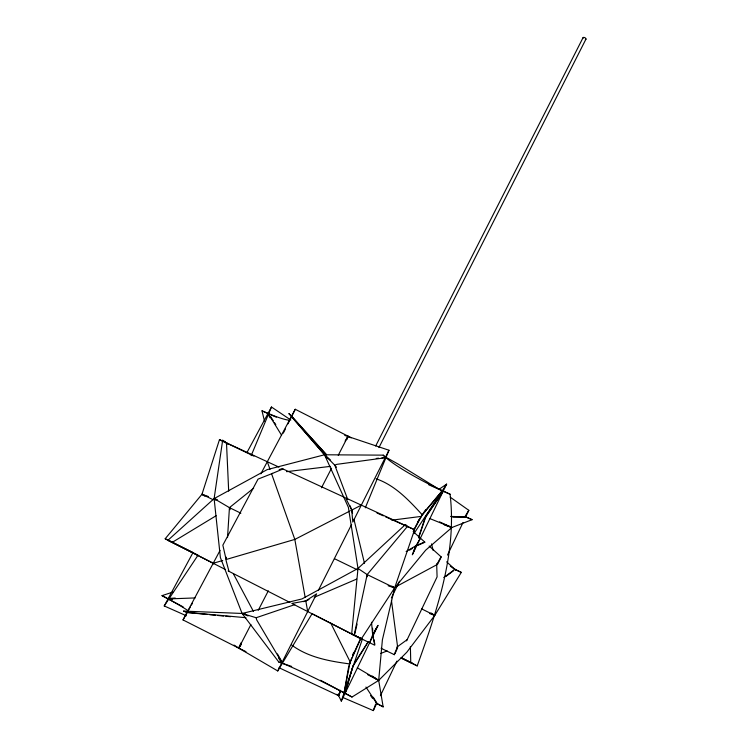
<?xml version="1.0" encoding="UTF-8"?>
<svg xmlns="http://www.w3.org/2000/svg" width="748" height="748" viewBox="0 0 748 748"><rect width="100%" height="100%" fill="white"/><g stroke="black" fill="none" stroke-linecap="round" stroke-linejoin="round"><path stroke-width="1.12" d="M226.27 557.195L226.064 560.486L228.972 571.341M227.523 537.606L229.44 507.64L253.647 488.182M371.522 622.271L372.672 634.865L374.748 645.215L351.654 634.052L357.993 568.443L348.372 507.34L324.529 454.775L288.98 413.681L326.39 454.541M450.296 566.114L453.98 568.863L461.301 572.398L434.766 615.389L406.809 652.237L378.684 680.4L352.018 697.024A66.03 3.703 27.1 0 0 278.808 662.036L242.09 613.463L220.398 557.606L214.115 498.607L222.652 440.263L227.074 443.274M344.099 692.798L348.699 666.562M344.239 692.433L350.017 662.391M354.122 635.239L367.165 574.586L407.445 526.433M354.44 635.398L357.067 624.075M345.707 691.105L352.317 667.899M345.277 692.9L353.206 665.374M372.672 634.865L378.067 625.356L341.303 701.091L338.592 695.649L339.994 691.208M278.976 467.117L219.473 439.646L201.969 494.288L165.186 538.766L225.129 569.378M418.693 537.017L424.845 518.457L443.031 491.548M341.303 701.091L362.387 639.054L351.654 634.052M418.618 537.952L426.154 515.755L442.564 492.109M352.551 513.474L351.738 510.071L345.567 497.859L414.579 529.724L394.635 587.937L382.396 639.792L378.684 680.4L383.163 706.869L375.814 702.97M346.988 439.413L348.091 436.187L295.254 409.268L260.837 473.858M278.995 667.721L338.592 695.649L340.462 690.264M349.007 665.673L351.738 657.819M352.504 655.622L353.654 652.331M401.498 657.903L417.216 665.898C436.776 611.069 457.093 553.296 450.072 494.204A62.71 8.817 26.4 0 1 383.238 455.149L324.529 454.775L267.195 469.613L214.115 498.607L167.973 540.252L198.052 555.166L164.233 605.955L186.402 615.782M342.799 697.463L373.317 710.6L375.403 704.663M369.634 642.738L373 634.014M413.401 551.809L415.804 545.76M413.644 532.024L424.696 542.01L415.981 545.694L412.326 554.801L446.631 484.134L439.039 489.276L397.665 463.807L385.519 457.037M365.305 507.827L388.979 450.249L344.753 435.411M251.169 455.635L271.477 407.015L290.804 420.021M336.759 694.303L338.592 695.649L339.489 693.555M240.996 642.878L238.734 648.133L277.742 670.956L312.075 613.715L361.303 638.914L394.635 587.937L425.649 550.21L451.942 527.49L472.082 519.692L464.826 516.438M394.233 654.631L397.562 646.599L391.438 600.317M347.175 438.3L348.091 436.187L351.13 437.879M349.662 663.401L360.994 638.194M394.953 653.733L397.702 647.618M352.757 655.687L360.77 638.053M373.317 710.6L376.908 703.064L373.271 697.211M380.414 695.715L396.926 661.092M406.566 640.877L437.084 576.895L436.673 563.824M447.491 555.072L463.049 522.459M450.212 497.168L468.828 510.323L465.555 517.195L452.755 517.205M338.592 695.649L340.592 691.526M391.4 597.904L399.526 581.168M419.544 518.916L413.906 529.715M283.305 433.129L285.371 429.006M287.952 423.854L295.254 409.268M277.742 670.956L316.61 593.847L305.801 600.915L303.594 601.663M318.311 590.471L351.625 524.376M388.979 450.249L352.785 522.076L351.738 510.071L350.12 505.798M378.937 447.584L585.965 39.102M375.674 446.004L582.973 37.811M250.889 624.589L238.734 648.133L183.017 619.924L220.071 550.378M258.238 610.331L268.317 590.808M321.472 487.79L331.598 468.164M338.236 455.298L348.091 436.187L345.127 441.049M441.04 556.774L436.701 564.787M413.205 531.604L421.909 515.307M164.233 605.955L193.012 552.576L167.973 540.252M246.915 452.587L271.477 407.015M183.017 619.924L187.449 612.07M188.019 611.069L190.282 607.058M191.413 605.048L192.545 603.047M372.551 634.8L376.983 627.058M415.505 546.508L420.413 538.139M240.519 645.141L238.734 648.133L234.012 645.075M465.368 515.896L468.828 510.323M352.635 666.795L368.334 641.784M354.664 662.924L368.231 641.588M417.814 521.777L425.659 509.771M413.943 533.661L446.631 484.134M241.389 644.374L238.734 648.133L245.961 651.648M421.367 516.139L442.087 491.025M423.218 513.324L441.516 491.614M207.271 614.463L187.524 612.556L183.615 611.088L242.09 613.463L301.94 598.942L357.993 568.443L405.388 524.563L407.716 526.676M445.967 576.418L453.297 570.892M443.751 577.531L454.943 569.331M396.795 647.16L407.136 639.69M409.614 550.117L412.559 548.312M172.227 542.365L216.135 515.709M406.127 551.528L415.981 545.694M396.15 586.628L437.524 564.347L441.255 556.97L429.174 546.059M349.662 511.146L294.824 539.42L226.12 559.504L222.848 545.161L258.041 479.113L272.646 473.353M350.7 510.613L361.321 505.134M417.291 545.582L424.939 542.225M361.303 638.914L291.851 603.449L305.801 600.915L308.971 599.55M314.272 597.278L356.646 579.102M283.015 468.977L271.571 473.774L294.824 539.42L305.184 597.484M380.769 653.434L387.174 650.928M279.154 469.679L282.155 468.585L344.678 497.448M294.768 604.646L256.153 617.736L256.686 619.886L281.949 662.606M187.561 610.368A61.588 3.16 26.5 0 0 162.026 595.632L172.807 592.098M213.199 563.281L222.736 560.495M385.183 457.776L336.815 464.349L334.795 465.2L347.698 499.393M391.793 520.178L421.339 516.382M286.493 471.679L330.354 466.378M376.263 458.449L378.544 458.178M381.966 457.785L385.379 457.383L383.238 455.149M168.272 598.465L175.247 598.035M168.936 598.905L195.125 597.933M168.917 599.307L172.386 599.251M349.625 663.906C329.625 661.251 308.269 657.445 291.739 645.075M450.595 516.429L465.724 516.84M190.693 612.21L194.125 612.462M187.037 612.378L245.97 617.708M209.59 614.688L215.405 615.239M217.724 615.464L223.53 616.025M225.859 616.249L230.506 616.698M245.466 613.958L242.09 613.463L248.074 615.95M244.241 613.968L242.09 613.463L256.284 617.773M444.349 524.956L451.942 527.49L439.562 521.861M388.137 585.74L394.635 587.937L391.756 586.086M215.835 500.188L214.115 498.607L217.359 499.72M278.808 662.036L291.683 666.449M208.393 496.522L201.969 494.288L204.784 496.139M429.483 613.5L434.766 615.389L430.979 612.949M445.612 525.068L451.942 527.49L429.941 518.626M376.104 478.795C394.963 485.162 409.184 500.608 422.321 514.876M264.455 421.031L261.996 410.83L276.293 417.169M428.501 484.639L450.072 494.204M376.973 513.016L383.341 515.84M385.463 516.784L414.579 529.724M461.301 572.398L454.326 569.125L455.85 570.266M219.473 439.646L253.899 456.112M392.532 586.928L394.635 587.937L367.165 574.586L357.993 568.443M381.097 648.282L394.495 654.752M400.9 657.847L412.756 663.579L401.526 658.053M213.077 499.692L201.969 494.288L204.036 495.307M214.115 498.607L229.44 507.64L240.856 513.193M334.421 558.672L357.338 569.808M431.699 613.884L434.766 615.389L421.526 608.825M401.872 658.081L417.216 665.898M165.186 538.766L213.591 563.431M228.112 570.902L289.915 602.458M367.67 674.64L378.684 680.4L372.055 675.958M162.026 595.632L183.167 606.909M320.593 680.259L352.018 697.024M357.32 667.805L378.684 680.4L373.86 677.51M222.652 440.263L227.934 444.181M327.241 458.552L324.529 454.775L330.607 460.226M446.64 561.832L455.13 569.509M324.529 454.775L334.889 465.303M291.617 416.094L326.362 454.747M291.421 416.468L324.286 454.401M335.861 466.471L336.488 467.238M405.388 524.563L406.678 526.209M370.541 695.472L372.513 698.286M365.95 687.047L376.721 703.447M270.739 416.804L273.263 420.731M274.525 422.695L275.788 424.658M278.658 658.081L281.734 663.037M268.541 414.065L281.585 435.271M267.999 413.485L269.196 415.477M267.803 413.84L270.103 417.833M277.471 653.948L282.557 662.934M233.413 573.847L253.422 611.406M330.579 622.775L350.27 662.064M229.44 507.64L230.16 509.659M267.307 461.722L270 469.333M212.339 562.318L212.928 564.544M431.484 543.908L433.214 550.547M353.907 519.14L364.472 563.319M373.084 635.071L373.523 637.361M373.953 639.643L374.823 644.206M305.801 600.915L307.69 611.537M367.165 574.586L367.361 576.689M372.551 628.264L372.728 630.564M226.494 442.881L228.682 491.155M410.381 646.534L410.764 662.625M583.066 38.326A1.636 0.86 26.9 0 1 583.786 37.391A1.636 0.86 26.9 0 1 585.759 38.41A1.636 0.86 26.9 0 1 585.375 39.513M288.915 420.189A58.681 7.592 27.8 0 1 261.996 410.83M288.98 413.681A58.681 7.592 27.8 0 1 291.514 416.29M187.944 612.547A61.588 3.16 26.5 0 1 183.615 611.088M465.873 516.971A53.043 6.227 26.1 0 1 472.082 519.692M383.163 706.869A55.408 2.571 27.2 0 1 376.917 703.522"/></g></svg>
